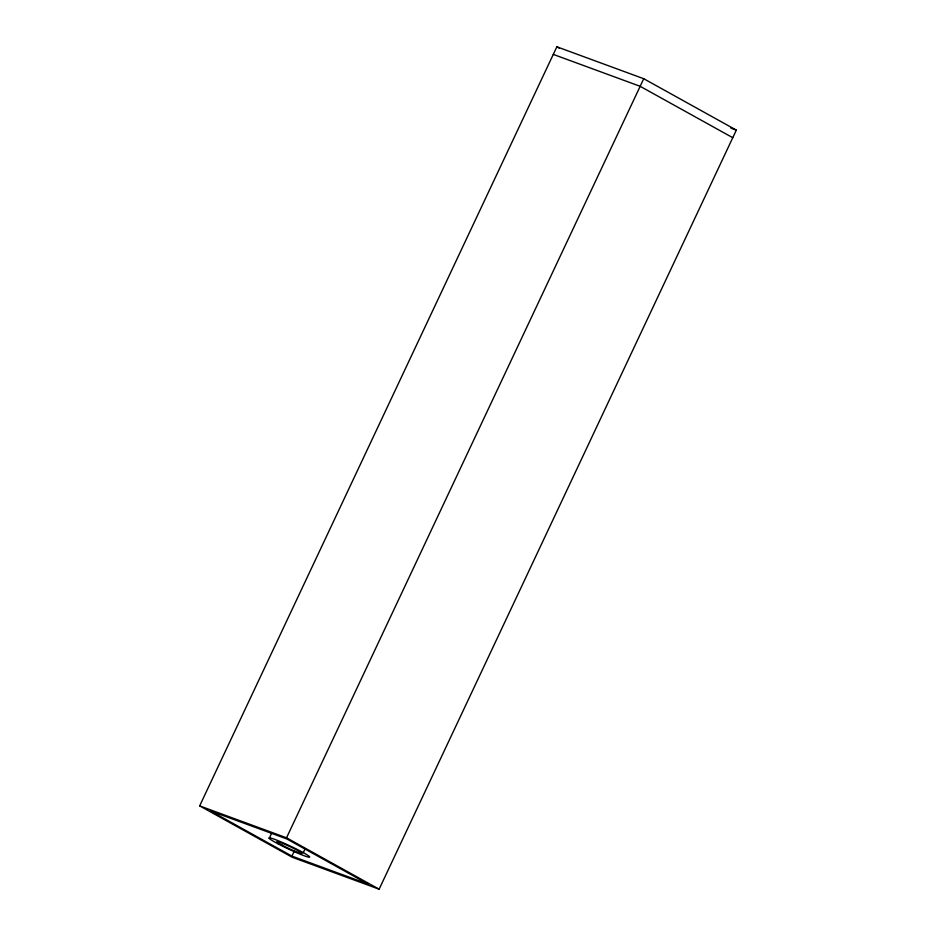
<?xml version="1.0" encoding="UTF-8"?>
<svg xmlns="http://www.w3.org/2000/svg" width="936" height="936" viewBox="0 0 936 936"><rect width="100%" height="100%" fill="white"/><g stroke="black" fill="none" stroke-linecap="round" stroke-linejoin="round"><path stroke-width="1.4" d="M269.229 838.352L271.709 833.063M199.66 805.884L556.861 46.8L643.734 78.718L736.339 130.116L379.138 889.2L292.266 857.282L199.66 805.884L286.533 837.802L379.138 889.2M286.533 837.802L643.734 78.718M291.927 856.112L368.363 884.204L286.872 838.972L210.436 810.892L291.927 856.112L294.419 850.824M303.299 852.649L305.159 848.683M553.293 54.393L640.154 86.311L732.759 137.697M730.911 128.115L736.339 130.116M556.861 46.8L559.4 48.204M278.214 843.909A22.441 1.72 25.2 0 0 309.676 857.13A22.441 1.72 25.2 0 0 280.309 841.593A22.441 1.72 25.2 0 0 278.214 843.909M282.415 845.266A14.028 1.076 25.2 0 0 302.071 853.538A14.028 1.076 25.2 0 0 283.713 843.827A14.028 1.076 25.2 0 0 282.415 845.266"/></g></svg>
